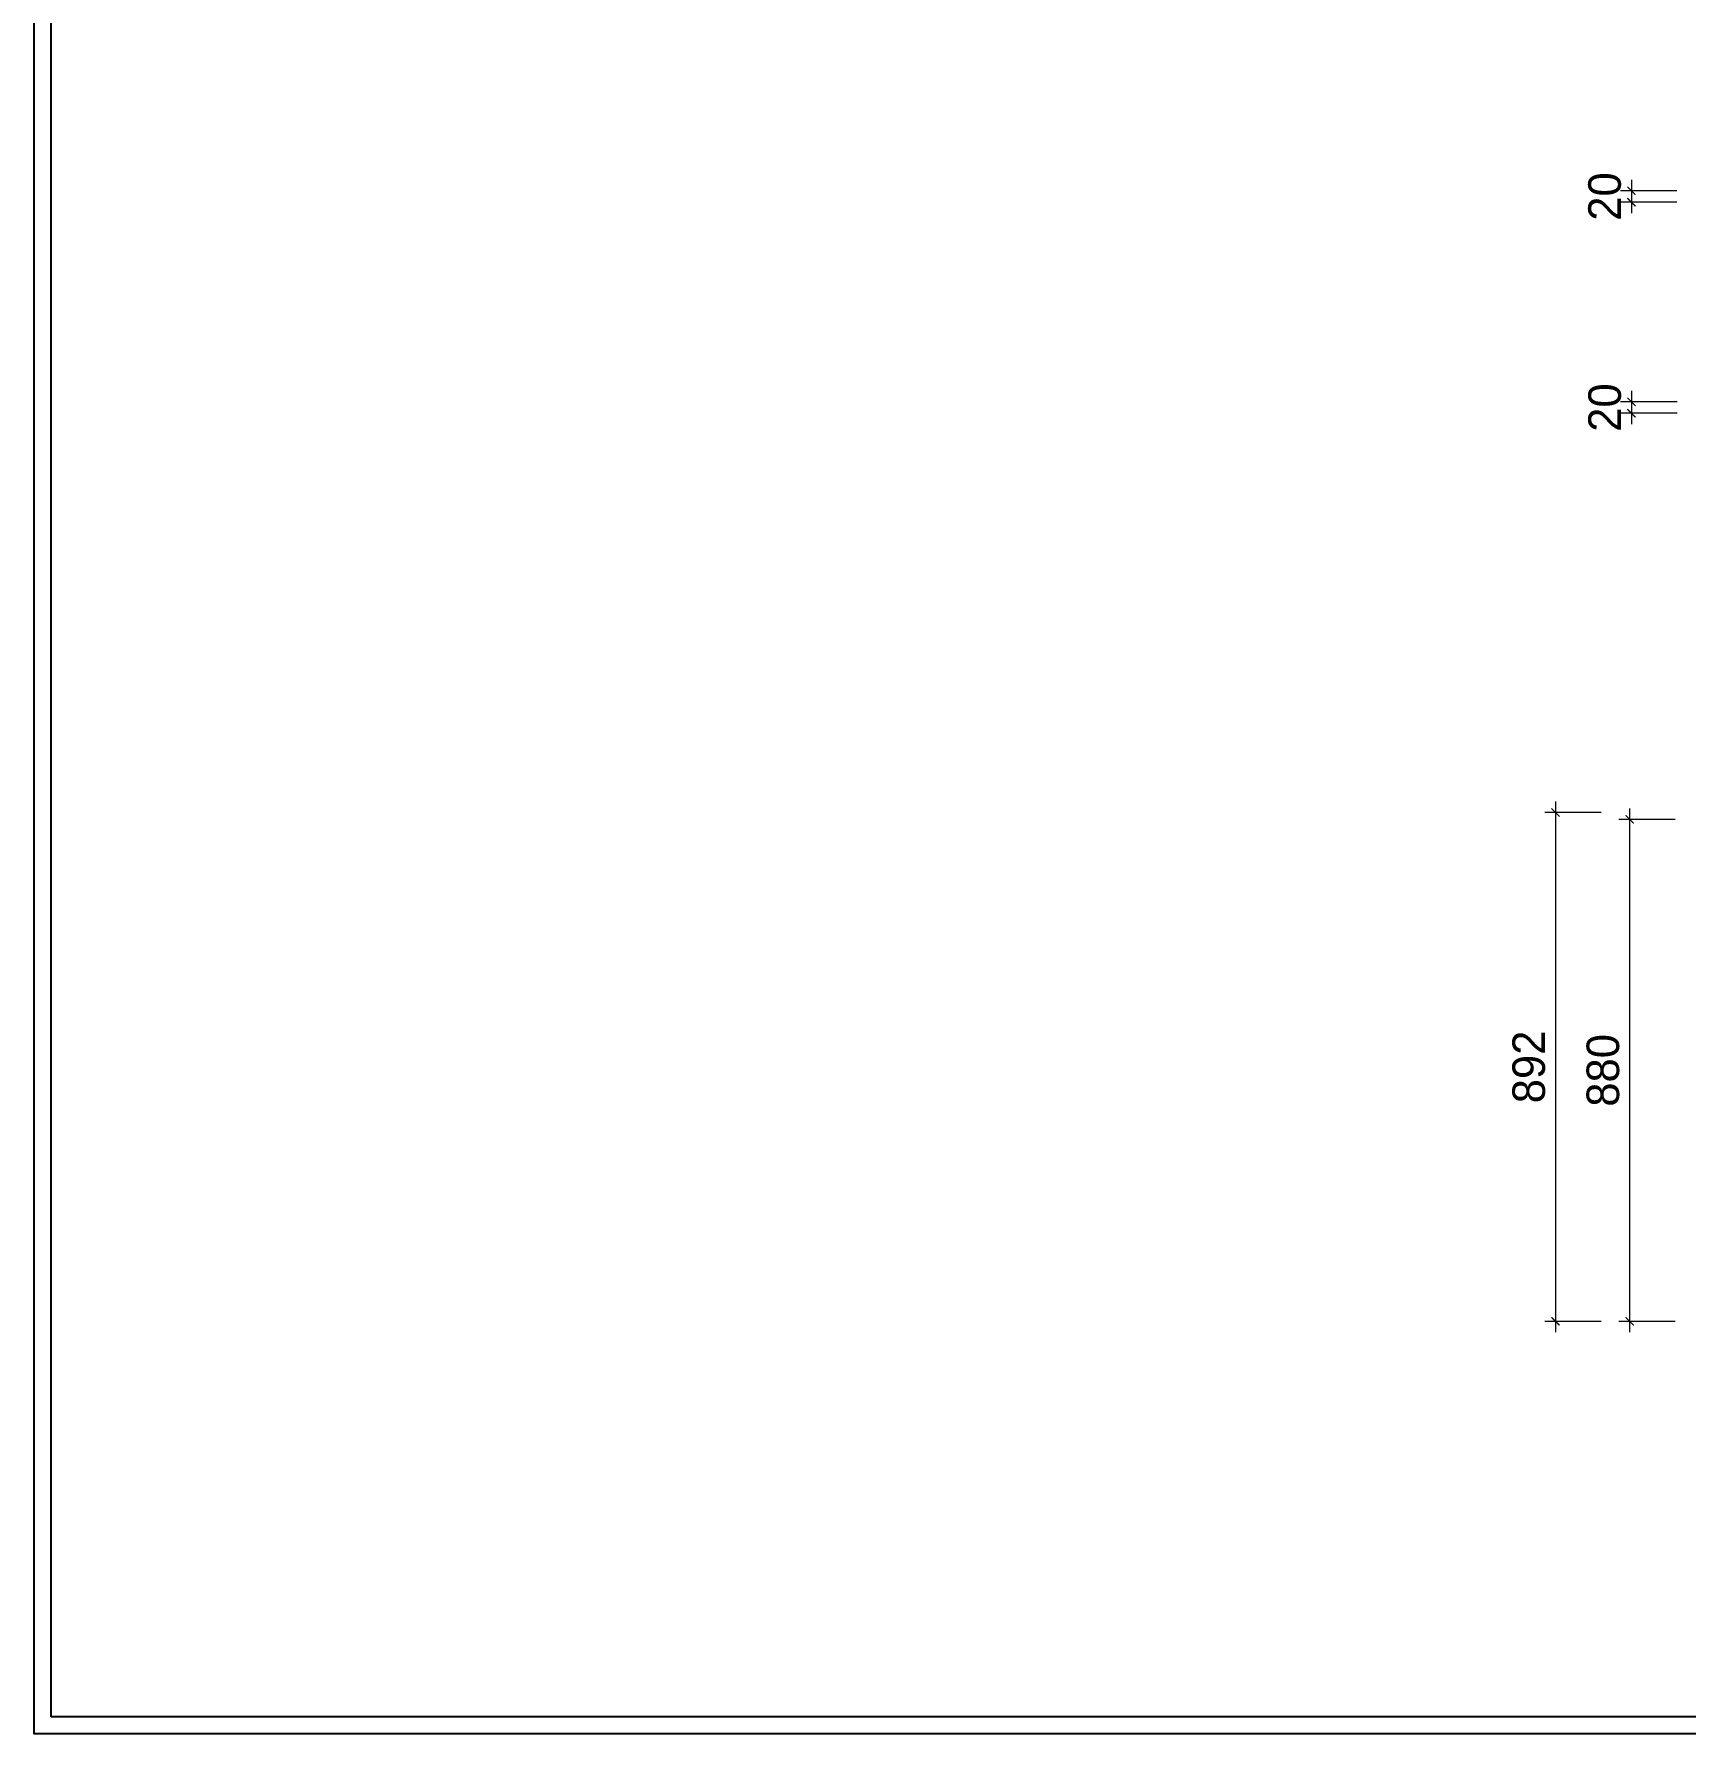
# Model space of a CAD drawing. Header units: millimetres. Extents: x 0 to 21340, y -8338 to -1370.
# Drawn here: x 8780 to 11675, y -8231 to -5251 of the extents above; entities that cross this region are included whole.
import ezdxf

# ---------------------------------------------------------------- set-up
doc = ezdxf.new("R2010")
doc.units = ezdxf.units.MM
for name, color, linetype in [('CAD_  Default', 7, 'Continuous'), ('SH-尺寸标注', 32, 'Continuous'), ('图框', 4, 'Continuous')]:
    doc.layers.add(name, color=color, linetype=linetype)
doc.styles.get("Standard").update_dxf_attribs({"font": 'GothicA1-Regular.ttf'})
doc.dimstyles.new('D_8_1.4', dxfattribs={"dimtxt": 57.14286, "dimasz": 14.285715, "dimexe": 19.04762, "dimexo": 0, "dimgap": 0, "dimtad": 1, "dimdec": 0, "dimzin": 1, "dimdsep": 46, "dimtxsty": 'Standard', "dimblk": 'ARCHTICK', "dimcen": 0.09, "dimdle": 19.04762, "dimclrd": 32, "dimclre": 32, "dimclrt": 2, "dimadec": 0, "dimazin": 0, "dimtfac": 1, "dimtdec": 4, "dimtix": 1, "dimtmove": 2, "dimatfit": 3, "dimfxl": 80.000002, "dimfxlon": 1, "dimtolj": 1, "dimtzin": 0, "dimlwd": 9, "dimlwe": 9, "dimarcsym": 0})

# ---------------------------------------------------------------- blocks, each defined once
blk = doc.blocks.new('_Frame5385020')
at = {"layer": 'CAD_  Default', "color": 255, "linetype": 'Continuous', "flags": 128}
for points in [[(35.413, 0.17), (35.413, -22.83), (0.802, -22.83), (0.802, 0.17), (35.413, 0.17)], [(0.927, -22.705), (0.927, 0.045), (31.913, 0.045), (31.913, -22.705), (0.927, -22.705)]]:
    blk.add_lwpolyline(points, dxfattribs=at)
blk = doc.blocks.new('_ArchTick')
at = {"color": 0, "linetype": 'ByBlock', "const_width": 0.15}
blk.add_lwpolyline([(-0.5, -0.5), (0.5, 0.5)], dxfattribs=at)
blk = doc.blocks.new('*D72')
at = {"layer": 'Defpoints', "color": 0}
for p in [(11660.7, -5895.6), (11580.7, -5915.6), (11660.7, -5915.6)]:
    blk.add_point(p, dxfattribs=at)
at = {"layer": 'SH-尺寸标注', "color": 32, "linetype": 'Continuous', "lineweight": 9}
for p, q in [((11660.7, -5895.6), (11561.7, -5895.6)), ((11580.7, -5876.5), (11580.7, -5934.6)), ((11660.7, -5915.6), (11561.7, -5915.6))]:
    blk.add_line(p, q, dxfattribs=at)
at = {"layer": 'SH-尺寸标注', "color": 32, "lineweight": 9, "xscale": 14.28571493455343, "yscale": 14.28571493455343, "zscale": 14.28571493455343}
for p, rotation in [((11580.7, -5895.6), 90), ((11580.7, -5915.6), 270)]:
    blk.add_blockref('_ArchTick', p, dxfattribs=dict(at, rotation=rotation))
at = {"layer": 'SH-尺寸标注', "color": 2, "insert": (11534.1, -5905.6), "char_height": 57.14, "attachment_point": 5, "rotation": 90}
blk.add_mtext('\\A1;20', dxfattribs=at)
blk = doc.blocks.new('*D70')
at = {"layer": 'Defpoints', "color": 0}
for p in [(11660.6, -5525.6), (11580.6, -5545.6), (11660.6, -5545.6)]:
    blk.add_point(p, dxfattribs=at)
at = {"layer": 'SH-尺寸标注', "color": 32, "linetype": 'Continuous', "lineweight": 9}
for p, q in [((11580.6, -5506.5), (11580.6, -5564.6)), ((11660.6, -5525.6), (11561.6, -5525.6)), ((11660.6, -5545.6), (11561.6, -5545.6))]:
    blk.add_line(p, q, dxfattribs=at)
at = {"layer": 'SH-尺寸标注', "color": 32, "lineweight": 9, "xscale": 14.28571493455343, "yscale": 14.28571493455343, "zscale": 14.28571493455343}
for p, rotation in [((11580.6, -5525.6), 90), ((11580.6, -5545.6), 270)]:
    blk.add_blockref('_ArchTick', p, dxfattribs=dict(at, rotation=rotation))
at = {"layer": 'SH-尺寸标注', "color": 2, "insert": (11534, -5535.6), "char_height": 57.14, "attachment_point": 5, "rotation": 90}
blk.add_mtext('\\A1;20', dxfattribs=at)
blk = doc.blocks.new('*D67')
at = {"layer": 'Defpoints', "color": 0}
for p in [(11527.6, -6615.6), (11447.6, -7507.6), (11527.6, -7507.6)]:
    blk.add_point(p, dxfattribs=at)
at = {"layer": 'SH-尺寸标注', "color": 32, "linetype": 'Continuous', "lineweight": 9}
for p, q in [((11527.6, -6615.6), (11428.6, -6615.6)), ((11447.6, -6596.5), (11447.6, -7526.6)), ((11527.6, -7507.6), (11428.6, -7507.6))]:
    blk.add_line(p, q, dxfattribs=at)
at = {"layer": 'SH-尺寸标注', "color": 32, "lineweight": 9, "xscale": 14.28571493455343, "yscale": 14.28571493455343, "zscale": 14.28571493455343}
for p, rotation in [((11447.6, -6615.6), 90), ((11447.6, -7507.6), 270)]:
    blk.add_blockref('_ArchTick', p, dxfattribs=dict(at, rotation=rotation))
at = {"layer": 'SH-尺寸标注', "color": 2, "insert": (11401, -7061.6), "char_height": 57.14, "attachment_point": 5, "rotation": 90}
blk.add_mtext('\\A1;892', dxfattribs=at)
blk = doc.blocks.new('*D63')
at = {"layer": 'Defpoints', "color": 0}
for p in [(11657.6, -6627.6), (11577.6, -7507.6), (11657.6, -7507.6)]:
    blk.add_point(p, dxfattribs=at)
at = {"layer": 'SH-尺寸标注', "color": 32, "linetype": 'Continuous', "lineweight": 9}
for p, q in [((11577.6, -6608.5), (11577.6, -7526.6)), ((11657.6, -6627.6), (11558.6, -6627.6)), ((11657.6, -7507.6), (11558.6, -7507.6))]:
    blk.add_line(p, q, dxfattribs=at)
at = {"layer": 'SH-尺寸标注', "color": 32, "lineweight": 9, "xscale": 14.28571493455343, "yscale": 14.28571493455343, "zscale": 14.28571493455343}
for p, rotation in [((11577.6, -6627.6), 90), ((11577.6, -7507.6), 270)]:
    blk.add_blockref('_ArchTick', p, dxfattribs=dict(at, rotation=rotation))
at = {"layer": 'SH-尺寸标注', "color": 2, "insert": (11531, -7067.6), "char_height": 57.14, "attachment_point": 5, "rotation": 90}
blk.add_mtext('\\A1;880', dxfattribs=at)

msp = doc.modelspace()

# ---------------------------------------------------------------- block references
at = {"layer": '图框', "color": 7, "xscale": 242.6982421875, "yscale": 242.6982421875}
msp.add_blockref('_Frame5385020', (8585.4, -2690.2), dxfattribs=at)

# ---------------------------------------------------------------- dimensions: what is measured, and where the dimension line sits
at = {"layer": 'SH-尺寸标注', "color": 32, "linetype": 'Continuous'}
for base, p1, p2, picture, middle in [((11580.6, -5545.6), (11660.6, -5525.6), (11660.6, -5545.6), '*D70', (11534, -5535.6)), ((11580.7, -5915.6), (11660.7, -5895.6), (11660.7, -5915.6), '*D72', (11534.1, -5905.6)), ((11447.6, -7507.6), (11527.6, -6615.6), (11527.6, -7507.6), '*D67', (11401, -7061.6)), ((11577.6, -7507.6), (11657.6, -6627.6), (11657.6, -7507.6), '*D63', (11531, -7067.6))]:
    dim = msp.add_linear_dim(base=base, p1=p1, p2=p2, angle=270, dimstyle='D_8_1.4', override={"dimscale": 1, "dimclrt": 2}, dxfattribs=at)
    dim.commit()
    dim.dimension.update_dxf_attribs({"geometry": picture, "text_midpoint": middle, "dimtype": 160})

doc.saveas('drawing.dxf')
